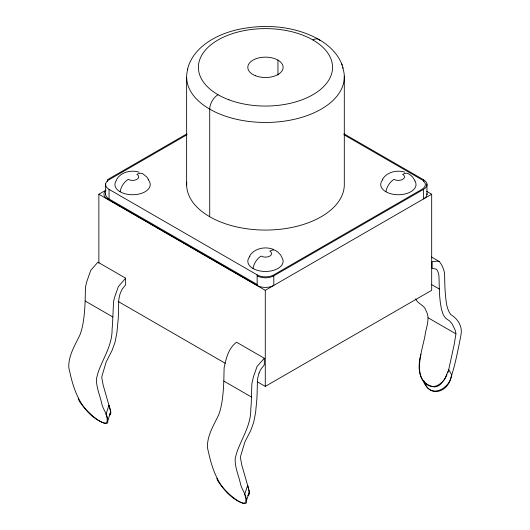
<?xml version="1.0" encoding="UTF-8"?>
<svg xmlns="http://www.w3.org/2000/svg" width="530" height="530" viewBox="0 0 530 530"><rect width="100%" height="100%" fill="white"/><g stroke="black" fill="none" stroke-linecap="round" stroke-linejoin="round"><path stroke-width="0.79" d="M209.721 216.737L209.721 109.127A11.766 6.797 -60 0 1 218.042 94.718M277.952 74.988L277.952 60.129M344.301 76.148L344.301 183.758A78.837 45.514 0 0 1 264.099 230.06A78.837 45.514 0 0 1 186.739 182.168M125.63 278.177L118.336 286.644L115.01 296.051A75.677 43.692 -60 0 0 114.553 297.608L114.414 298.132A49.025 28.309 -60 0 0 113.996 299.688A38.306 22.114 -60 0 0 113.751 300.715A29.369 16.953 -60 0 0 113.533 301.742L112.572 323.075A161.398 93.187 -60 0 1 112.095 329.19C112.347 344.931 103.244 357.876 98.236 372.087A91.239 52.675 -60 0 0 96.506 378.612C96.109 386.96 99.713 394.777 101.581 402.78C102.628 409.65 109.173 415.957 107.643 422.9A17.457 5.174 42.7 0 1 104.503 423.231C83.475 415.48 74.299 393.161 70.006 372.815A111.22 64.216 -60 0 1 68.774 367.409C68.377 355.425 75.22 344.964 80.109 334.51C83.323 325.731 84.197 316.324 84.84 307.055A281.609 162.591 -60 0 0 85.145 301L85.462 287.969A15.145 8.745 -60 0 1 85.628 286.644A20.869 12.051 -60 0 1 85.886 285.286L86.204 283.914A46.368 26.772 -60 0 1 86.562 282.536A62.454 36.06 -60 0 1 86.947 281.152L90.782 270.293L97.898 262.165L125.63 278.177L125.63 284.855L122.191 289.201L120.383 292.938A28.362 16.377 -60 0 0 118.647 301.358M264.304 358.24L257.063 366.475L253.685 376.121A75.233 43.44 -60 0 0 253.227 377.678L251.955 383.329A14.456 8.348 -60 0 0 251.829 384.793L251.246 403.138A161.398 93.187 -60 0 1 250.769 409.253C251.021 424.994 241.918 437.939 236.91 452.15A91.239 52.675 -60 0 0 235.188 458.675C234.783 467.023 238.394 474.84 240.256 482.843C241.302 489.713 247.848 496.027 246.317 502.963A17.45 5.174 42.7 0 1 243.184 503.295C222.149 495.543 212.974 473.224 208.681 452.885A111.22 64.216 -60 0 1 207.449 447.472C207.051 435.494 213.895 425.027 218.784 414.573C221.997 405.794 222.872 396.387 223.514 387.125A281.609 162.591 -60 0 0 223.819 381.063L224.091 368.781A14.688 8.48 -60 0 1 224.216 367.31C226.184 358.101 228.47 348.177 236.572 342.228L264.304 358.24L264.304 364.918L260.873 369.264L259.057 373.001M118.727 301.318L118.442 313.806A285.325 164.737 -60 0 1 118.17 319.338L116.918 332.529L115.003 342.327L112.121 350.323L106.159 362.01L101.992 375.969L101.806 377.857L103.145 385.078L110.452 410.571L110.386 412.963L107.961 419.985M257.401 381.381L257.116 393.869A285.325 164.737 -60 0 1 256.845 399.401L255.593 412.598L253.678 422.39L250.796 430.386L244.833 442.073L240.666 456.032L240.481 457.92L241.819 465.141L249.126 490.634L249.06 493.026L246.635 500.048M415.566 298.894C417.766 303.922 424.397 304.982 425.968 310.587C430.585 318.404 426.06 327.388 425.02 335.543C422.032 351.595 410.379 382.031 434.11 386.92A16.953 12.806 84.6 0 0 440.026 384.793L444.571 379.46L448.579 370.225L454.23 344.401L455.926 333.854L455.383 330.654L452.348 324.148L449.798 321.127L445.637 318.199L443.305 314.906L441.437 309.142L440.344 302.709A169.858 98.07 -60 0 1 439.681 295.959A263.675 152.236 -60 0 1 439.37 290.751L438.986 276.501A23.141 13.363 -60 0 0 438.529 273.632L438.323 272.877A30.349 17.523 -60 0 0 437.952 271.804A36.683 21.18 -60 0 0 437.528 270.777L436.349 269.141L432.102 268.359L432.102 261.681L437.005 261.157L439.343 261.562C441.914 264.622 443.531 268.611 444.458 272.506A14.681 8.48 -60 0 1 444.584 273.825L444.856 285.802A281.523 162.538 -60 0 0 445.16 291.5C446.015 299.317 445.922 308.056 450.792 314.635C457.297 318.364 462.133 325.572 461.226 333.304A111.227 64.216 -60 0 1 459.994 340.134C457.363 352.848 454.998 365.667 450.745 377.969C448.34 390.239 433.189 397.5 425.491 385.158A17.457 13.276 86 0 1 423.344 381.116M420.86 354.219C418.137 364.673 417.395 378.804 427.942 385.237C435.932 389.649 444.087 381.872 446.916 374.77M187.395 69.741C192.728 47.382 215.564 34.967 236.307 29.918C263.49 23.658 293.494 25.553 318.245 39.114M447.79 372.689L448.579 370.225M109.028 405.185L105.98 414.215C114.248 438.84 78.4 405.086 78.248 398.202M247.702 485.248L244.655 494.278C252.923 518.903 217.075 485.149 216.922 478.265M110.386 412.963L109.385 414.493M248.689 493.914L249.06 493.026M116.58 179.531C120.986 171.952 131.102 169.666 139.085 172.157M249.464 256.248C254.195 248.166 265.344 246.072 273.599 249.484M382.355 179.531C386.761 171.952 396.877 169.666 404.86 172.157M109.962 415.01L110.604 414.334L110.876 412.115L109.14 405.748M186.924 133.825L107.385 179.749L107.385 181.346M187.03 134.719L109.047 179.749A11.766 6.791 0 0 0 109.047 189.356L109.047 198.962L257.149 284.471M98.865 263.218L98.865 194.238L106.007 190.118M257.149 275.825A11.766 6.791 0 0 0 273.791 275.825L423.563 189.356A11.766 6.791 0 0 0 423.563 179.749L344.016 133.825M98.865 194.238L265.278 290.314L431.685 194.238L431.685 290.314L265.278 386.39L257.421 381.858M247.636 495.384L248.643 495.073L249.564 493.417L247.821 485.811M343.91 134.719L421.9 179.749A11.766 6.791 0 0 1 421.9 189.356L273.791 274.865A11.766 6.791 0 0 1 257.149 274.865L109.047 189.356M426.69 191.35L431.685 194.238M431.526 257.043L439.343 261.562M431.473 284.497L439.297 289.009M428.194 317.841L455.926 333.854M273.791 275.825L273.791 285.431A11.766 6.791 0 0 1 257.149 285.431L107.385 198.962A11.766 6.791 0 0 1 105.039 191.29M118.15 301.451L225.283 363.302M85.145 301L112.883 317.013M223.819 381.063L251.558 397.076M319.272 39.704C330.177 45.997 339.816 55.743 343.162 68.171M410.372 174.98L412.572 177.02L415.05 180.882M277.488 251.704L280.642 254.956L282.722 259.11A17.649 10.189 0 0 1 262.959 271.36A17.649 10.189 0 0 1 249.981 256.387M148.585 179.531L146.797 177.02L143.193 174.045A11.766 6.791 -60 0 0 136.912 174.363A6.122 3.538 -0.1 0 1 136.906 179.365A6.122 3.538 -0.1 0 1 128.253 179.365A11.766 6.791 -60 0 0 120.105 191.754M448.705 369.516L451.752 375.028C449.659 389.404 429.254 399.408 424.06 381.077M341.598 63.514L342.115 65.058M426.961 183.956L426.961 194.748M423.563 179.749L423.563 181.346M423.563 189.356L423.563 198.962A11.766 6.791 0 0 0 426.961 193.569M265.278 290.314L265.278 386.39M257.149 274.865L257.149 285.431M186.646 77.738L186.646 185.348M105.642 183.956L105.642 194.748M257.322 381.421A28.362 16.377 -60 0 1 259.09 373.001M109.047 198.962A11.766 6.791 0 0 1 105.642 193.569M342.585 67.482A78.837 45.514 0 0 1 266.848 122.456A78.837 45.514 0 0 1 187.832 69.039M312.899 39.955A11.766 6.797 -60 0 1 320.107 40.598M414.897 180.988A17.649 10.189 0 0 1 397.102 194.715A17.649 10.189 0 0 1 382.872 179.67M385.88 191.754A11.766 6.791 -60 0 1 394.029 179.365A6.122 3.538 -0.1 0 0 402.681 179.365A6.122 3.538 -0.1 0 0 402.694 174.363A11.766 6.791 -60 0 1 409.809 174.893M252.989 268.478A11.766 6.791 -60 0 1 261.144 256.089A6.122 3.538 -0.1 0 0 269.796 256.089A6.122 3.538 -0.1 0 0 269.803 251.088A11.766 6.791 -60 0 1 276.918 251.618M148.075 179.67A17.649 10.189 0 0 1 133.004 194.742A17.649 10.189 0 0 1 116.706 180.101M255.579 75.777A17.649 10.189 0 0 0 283.08 68.065A17.649 10.189 0 0 0 257.759 58.167A17.649 10.189 0 0 0 255.579 75.777M228.94 99.812A67.072 38.723 0 0 0 332.449 69.364A67.072 38.723 0 0 0 235.022 32.834A67.072 38.723 0 0 0 228.94 99.812"/></g></svg>
